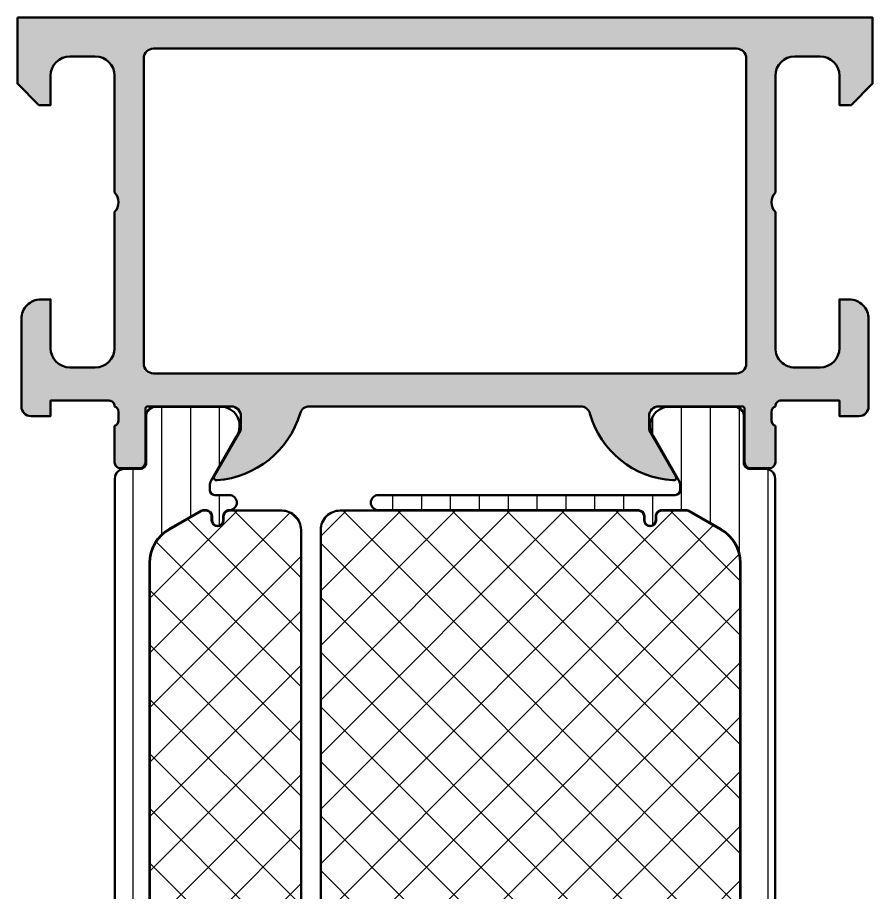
# Model space of a CAD drawing. Extents: x 0 to 44, y 0 to 90.
# Drawn here: x 0 to 44, y 45 to 90 of the extents above; entities that cross this region are included whole.
import ezdxf

# ---------------------------------------------------------------- set-up
doc = ezdxf.new("R2010")
doc.units = 0
for name, color, linetype, lineweight in [('0S-Alu contour', 7, 'Continuous', 50), ('0S-Alu hatch', 252, 'Continuous', 25), ('0S-Plastic contour', 254, 'Continuous', 50), ('0S-Plastic hatch', 253, 'Continuous', 25), ('0S-PT contour', 91, 'Continuous', 50), ('0S-PT hatch', 103, 'Continuous', 25)]:
    doc.layers.add(name, color=color, linetype=linetype, lineweight=lineweight)
pattern_1 = [(90, (0, 0), (-1.4859, 0), [])]
pattern_2 = [(135, (0, 0), (-1.403165018917055, -1.403165018917055), []), (225, (0, 0), (1.403165018917055, -1.403165018917055), [])]

# ---------------------------------------------------------------- blocks, each defined once
blk = doc.blocks.new('345120__8F3870B8_D5BA_4304_953E_2F8988D2F49B_')
at = {"layer": '0S-Alu hatch'}
h = blk.add_hatch(color=256, dxfattribs=at)
edge = h.paths.add_edge_path()
edge.add_line((0, 90), (0, 86.59996795654297))
edge.add_line((0, 86.59996795654297), (1.099975585937499, 85.49999237060545))
edge.add_line((1.099975585937499, 85.49999237060545), (1.699951171875, 85.49999237060545))
edge.add_line((1.699951171875, 85.49999237060545), (1.699951167454621, 87.00035610491898))
edge.add_ellipse((2.700037571150549, 87.000356104919), major_axis=(-1.000086403695927, 0), ratio=1, start_angle=270.0000000000001, end_angle=360, ccw=False)
edge.add_line((2.700037571150548, 88.00044250861492), (3.999945194182837, 88.00044250638473))
edge.add_ellipse((3.999945191311735, 87.00038769658362), major_axis=(-1.000054809801113, 0), ratio=1, start_angle=180, end_angle=269.99999983550697, ccw=False)
edge.add_line((5.000000001112852, 87.00038769658362), (5, 81))
edge.add_ellipse((4.475160659681638, 80.5), major_axis=(-0.724883668698511, 0), ratio=1, start_angle=136.3884232636868, end_angle=223.6115767363133, ccw=False)
edge.add_line((5, 80), (5.000000001728484, 73.00005879772895))
edge.add_ellipse((3.999941202271026, 73.00005879772898), major_axis=(-1.000058799457458, 0), ratio=1, start_angle=90.00000000000051, end_angle=180, ccw=False)
edge.add_line((3.999941202271034, 71.99999999827152), (2.700038641114208, 71.99999999617478))
edge.add_ellipse((2.700038642443939, 73.00008747056891), major_axis=(-1.000087474394149, 0), ratio=1, start_angle=0, end_angle=89.99999992381868, ccw=False)
edge.add_line((1.699951168049786, 73.00008747056894), (1.699951171875, 75.5))
edge.add_line((1.699951171875, 75.5), (1.200038642443943, 75.50000000382522))
edge.add_arc((1.200038642443942, 74.49991252943106), 1.000087474394163, 89.99999999999999, 180.0007771235139)
edge.add_line((0.1999511681417694, 74.49989896487655), (0.2000122065430656, 69.99997010652886))
edge.add_arc((0.6999814664105886, 69.99997688836301), 0.4999692599135191, 180.0007771887011, 269.9995628678931)
edge.add_line((0.6999776519478511, 69.50000762846403), (1.70001220703125, 69.5))
edge.add_line((1.70001220703125, 69.5), (1.70001220703125, 70.29999542236328))
edge.add_line((1.70001220703125, 70.29999542236328), (4.699920654296797, 70.29999542236328))
edge.add_ellipse((4.700537733616001, 70.00062467693965), major_axis=(-0.29937138140174, 0), ratio=1, start_angle=179.8789847212615, end_angle=270.118101020499, ccw=False)
edge.add_ellipse((4.921072000722631, 69.7324717786137), major_axis=(-0.2788950563274067, 0), ratio=1, start_angle=178.8354106256287, end_angle=253.58012358051678, ccw=False)
edge.add_line((5.19990944726563, 69.726803370614), (5.199909447265627, 69.27320937061397))
edge.add_ellipse((4.921041351622438, 69.26754871113693), major_axis=(-0.2789255417371704, 0), ratio=1, start_angle=106.42459455535709, end_angle=181.1628700728806, ccw=False)
edge.add_line((4.999908447265626, 69.00000537061398), (4.999908447265625, 67.11999437060547))
edge.add_arc((5.299908447265624, 67.11999437060547), 0.2999999999999989, 180, 270.0000000000002)
edge.add_line((5.299908447265625, 66.81999437060547), (6.279882766308412, 66.81999437060547))
edge.add_arc((6.279882766308412, 67.11999437060547), 0.2999999999999971, 270, 360)
edge.add_line((6.57988276630841, 67.11999437060547), (6.579882766308411, 69.87999237060548))
edge.add_ellipse((6.699882766308407, 69.87999237060548), major_axis=(-0.1199999999999957, 0), ratio=1, start_angle=270.0017281987051, end_angle=360, ccw=False)
edge.add_line((6.699879146777504, 69.99999237055088), (10.99987573095151, 70.000122070251))
edge.add_ellipse((10.99989081194118, 69.50013495270454), major_axis=(-0.4999871177739097, 0), ratio=1, start_angle=180, end_angle=270.0017281986446, ccw=False)
edge.add_line((11.49987792971509, 69.50013495270454), (11.4998779296875, 68.80012512207031))
edge.add_line((11.4998779296875, 68.80012512207031), (10.11163330078123, 66.39560699462886))
edge.add_arc((10.23547601666193, 66.33769717461006), 0.1367134431258305, 154.9388426472552, 284.9266257996126)
edge.add_arc((9.920909795920153, 71.01638100774355), 4.823483216037494, 274.1585276596575, 343.4516360774273)
edge.add_ellipse((15.02389249098136, 69.5001220703124), major_axis=(-0.5000000000000996, 0), ratio=1, start_angle=269.999999999999, end_angle=343.4516360774293, ccw=False)
edge.add_line((15.02389249098137, 70.0001220703125), (28.97897234221998, 70.0001220703125))
edge.add_ellipse((28.97897234222002, 69.5001220703124), major_axis=(-0.5000000000000995, 0), ratio=1, start_angle=195.5022685849548, end_angle=270.00000000000324, ccw=False)
edge.add_arc((33.97791587154021, 70.88666495980162), 4.687671692939361, 195.5022685849576, 266.9583986954617)
edge.add_arc((33.76730593307565, 66.33526302328411), 0.1351541355356536, 253.6162966760294, 386.5182348815064)
edge.add_line((33.88824081420898, 66.3956069946289), (32.49999618530273, 68.8001251220703))
edge.add_line((32.49999618530273, 68.8001251220703), (32.49999618527514, 69.50013495270453))
edge.add_ellipse((32.99998330304908, 69.50013495270451), major_axis=(-0.4999871177739337, 0), ratio=1, start_angle=270.00009934834884, end_angle=360, ccw=False)
edge.add_line((32.99998243609352, 70.0001220704777), (37.30002183152571, 70.00012952636668))
edge.add_ellipse((37.3000220396001, 69.88012969970701), major_axis=(-0.1199998266598455, 0), ratio=1, start_angle=180, end_angle=270.00009934834304, ccw=False)
edge.add_line((37.42002186625994, 69.88012969970703), (37.42002186625994, 67.12013169970702))
edge.add_arc((37.72002186625994, 67.12013169970703), 0.2999999999999971, 180, 270)
edge.add_line((37.72002186625994, 66.82013169970703), (38.69999618530271, 66.820131699707))
edge.add_arc((38.69999618530271, 67.12013169970703), 0.3000000000000114, 270, 360)
edge.add_line((38.99999618530272, 67.12013169970703), (38.99999618530272, 69.00014269971554))
edge.add_ellipse((39.07886328094589, 69.26768604023847), major_axis=(-0.2789255417371443, 0), ratio=1, start_angle=-1.1628700727576984, end_angle=73.57540544464467, ccw=False)
edge.add_line((38.79999518530272, 69.2733466997149), (38.79999518530274, 69.7269406997155))
edge.add_ellipse((39.07883263184571, 69.73260910771404), major_axis=(-0.2788950563273631, 0), ratio=1, start_angle=-73.58012358050661, end_angle=1.1645893741326176, ccw=False)
edge.add_ellipse((39.29930476826627, 70.0006870152495), major_axis=(-0.2993091018266671, 0), ratio=1, start_angle=-90.12344696700228, end_angle=0.106685184959872, ccw=False)
edge.add_line((39.29994964599625, 70.2999954223633), (42.29985809326172, 70.29999542236328))
edge.add_line((42.29985809326172, 70.29999542236328), (42.29985809326172, 69.5))
edge.add_line((42.29985809326172, 69.5), (43.29989264834511, 69.50000762846403))
edge.add_arc((43.29988883388239, 69.99997688836301), 0.4999692599135264, 270.000437132106, 359.9992228112989)
edge.add_line((43.79985809374992, 69.99997010652886), (43.79991913215119, 74.49989896487655))
edge.add_arc((42.79983165784903, 74.49991252943106), 1.000087474394153, 359.9992228764861, 450.0000000000004)
edge.add_line((42.79983165784902, 75.50000000382522), (42.29991912841796, 75.5))
edge.add_line((42.29991912841796, 75.5), (42.29991913224317, 73.00008747056894))
edge.add_ellipse((41.299831657849, 73.00008747056896), major_axis=(-1.00008747439417, 0), ratio=1, start_angle=90.00000006091722, end_angle=180, ccw=False)
edge.add_line((41.2998316589123, 71.99999999617478), (39.99992287798283, 71.99999999861787))
edge.add_ellipse((39.9999228779828, 73.0000487627993), major_axis=(-1.000048764181428, 0), ratio=1, start_angle=0, end_angle=90.00000000000159, ccw=False)
edge.add_line((38.99987411380138, 73.00004876279931), (38.99987411499024, 80))
edge.add_ellipse((39.52471345530859, 80.5), major_axis=(-0.7248836686985038, 0), ratio=1, start_angle=-43.61157673631379, end_angle=43.61157673631379, ccw=False)
edge.add_line((38.99987411499024, 81), (38.99987411430043, 87.00039773154603))
edge.add_ellipse((39.99991888881759, 87.00039773154603), major_axis=(-1.000044774517157, 0), ratio=1, start_angle=270.00000016449314, end_angle=360, ccw=False)
edge.add_line((39.99991888594652, 88.00044250606317), (41.29983272914242, 88.00044250861491))
edge.add_ellipse((41.2998327291424, 87.00035610491898), major_axis=(-1.000086403695931, 0), ratio=1, start_angle=180, end_angle=269.9999999999992, ccw=False)
edge.add_line((42.29991913283834, 87.00035610491898), (42.29991912841796, 85.49999237060545))
edge.add_line((42.29991912841796, 85.49999237060545), (42.89989471435546, 85.49999237060545))
edge.add_line((42.89989471435546, 85.49999237060545), (43.99987030029296, 86.59996795654297))
edge.add_line((43.99987030029296, 86.59996795654297), (43.99987030029298, 90))
edge.add_line((43.99987030029298, 90), (0, 90))
edge = h.paths.add_edge_path()
edge.add_ellipse((7.000017999656677, 87.89999115561675), major_axis=(-0.5000027408751322, 0), ratio=1, start_angle=270, end_angle=360, ccw=False)
edge.add_line((7.000017999656677, 88.39999389649189), (36.99985611533369, 88.39999389649188))
edge.add_ellipse((36.99985611533357, 87.89999115561675), major_axis=(-0.500002740875118, 0), ratio=1, start_angle=180, end_angle=269.99999999998613, ccw=False)
edge.add_line((37.49985885620868, 87.89999115561675), (37.49985885620118, 72.19999694824219))
edge.add_ellipse((36.99985611533357, 72.19999968910979), major_axis=(-0.500002740875118, 0), ratio=1, start_angle=90, end_angle=179.9996859215194, ccw=False)
edge.add_line((36.99985611533357, 71.69999694823466), (7.000017999656556, 71.69999694823466))
edge.add_ellipse((7.000017999656679, 72.1999996891098), major_axis=(-0.5000027408751296, 0), ratio=1, start_angle=0, end_angle=89.99999999998568, ccw=False)
edge.add_line((6.50001525878155, 72.1999996891098), (6.500015258781544, 87.899991155617))
at = {"layer": '0S-Alu contour', "color": 7}
for points in [[(0, 90), (0, 86.59996795654297), (1.099975585937499, 85.49999237060545), (1.699951171875, 85.49999237060545), (1.699951167454621, 87.00035610491898)], [(42.29991913283834, 87.00035610491898), (42.29991912841796, 85.49999237060545), (42.89989471435546, 85.49999237060545), (43.99987030029296, 86.59996795654297), (43.99987030029298, 90), (0, 90)], [(7.000017999656677, 88.39999389649189), (36.99985611533369, 88.39999389649188)], [(2.700037571150548, 88.00044250861492), (3.999945194182837, 88.00044250638473)], [(6.50001525878155, 72.1999996891098), (6.500015258781544, 87.899991155617)], [(37.49985885620868, 87.89999115561675), (37.49985885620118, 72.19999694824219)], [(39.99991888594652, 88.00044250606317), (41.29983272914242, 88.00044250861491)], [(5.000000001112852, 87.00038769658362), (5, 81)], [(38.99987411499024, 81), (38.99987411430043, 87.00039773154603)], [(5, 80), (5.000000001728484, 73.00005879772895)], [(38.99987411380138, 73.00004876279931), (38.99987411499024, 80)], [(1.699951168049786, 73.00008747056894), (1.699951171875, 75.5), (1.200038642443943, 75.50000000382522)], [(42.79983165784902, 75.50000000382522), (42.29991912841796, 75.5), (42.29991913224317, 73.00008747056894)], [(0.1999511681417694, 74.49989896487655), (0.2000122065430656, 69.99997010652886)], [(43.79985809374992, 69.99997010652886), (43.79991913215119, 74.49989896487655)], [(3.999941202271034, 71.99999999827152), (2.700038641114208, 71.99999999617478)], [(36.99985611533357, 71.69999694823466), (7.000017999656555, 71.69999694823466)], [(41.2998316589123, 71.99999999617478), (39.99992287798283, 71.99999999861787)], [(0.6999776519478511, 69.50000762846403), (1.70001220703125, 69.5), (1.70001220703125, 70.29999542236328), (4.699920654296797, 70.29999542236328)], [(39.29994964599625, 70.2999954223633), (42.29985809326172, 70.29999542236328), (42.29985809326172, 69.5), (43.29989264834511, 69.50000762846403)], [(6.57988276630841, 67.11999437060547), (6.579882766308411, 69.87999237060548)], [(6.699879146777504, 69.99999237055088), (10.99987573095151, 70.000122070251)], [(15.02389249098137, 70.0001220703125), (28.97897234221998, 70.0001220703125)], [(32.99998243609352, 70.0001220704777), (37.30002183152571, 70.00012952636668)], [(37.42002186625994, 69.88012969970703), (37.42002186625994, 67.12013169970702)], [(5.19990944726563, 69.726803370614), (5.199909447265627, 69.27320937061397)], [(11.49987792971509, 69.50013495270454), (11.4998779296875, 68.80012512207031), (10.11163330078123, 66.39560699462886)], [(33.88824081420898, 66.3956069946289), (32.49999618530273, 68.8001251220703), (32.49999618527514, 69.50013495270453)], [(38.79999518530272, 69.2733466997149), (38.79999518530274, 69.7269406997155)], [(4.999908447265626, 69.00000537061398), (4.999908447265625, 67.11999437060547)], [(38.99999618530272, 67.12013169970703), (38.99999618530272, 69.00014269971554)], [(5.299908447265625, 66.81999437060547), (6.279882766308412, 66.81999437060547)], [(37.72002186625994, 66.82013169970703), (38.69999618530271, 66.820131699707)]]:
    blk.add_lwpolyline(points, dxfattribs=at)
at = {"layer": '0S-Alu contour', "color": 7, "extrusion": (0, 0, -1)}
for centre, radius, start, end in [((-7.000017999656677, 87.89999115561675), 0.5000027408751322, 0, 90), ((-36.99985611533357, 87.89999115561675), 0.500002740875118, 90.00000000001386, 180), ((-2.700037571150549, 87.000356104919), 1.000086403695927, 0, 89.99999999999991), ((-3.999945191311735, 87.00038769658362), 1.000054809801113, 90.00000016449302, 180), ((-39.99991888881759, 87.00039773154603), 1.000044774517157, 0, 89.99999983550686), ((-41.2998327291424, 87.00035610491898), 1.000086403695931, 90.00000000000081, 180), ((-4.475160659681638, 80.5), 0.724883668698511, 136.3884232636867, 223.6115767363132), ((-39.52471345530859, 80.5), 0.7248836686985038, 316.3884232636862, 43.61157673631377), ((-2.700038642443939, 73.00008747056891), 1.000087474394149, 270.0000000761813, 0), ((-3.999941202271026, 73.00005879772898), 1.000058799457458, 180, 269.9999999999995), ((-39.9999228779828, 73.0000487627993), 1.000048764181428, 269.9999999999984, 0), ((-41.299831657849, 73.00008747056896), 1.00008747439417, 180, 269.9999999390828), ((-7.000017999656679, 72.1999996891098), 0.5000027408751296, 270.0000000000143, 0), ((-36.99985611533357, 72.19999968910979), 0.500002740875118, 180.0003140784807, 270), ((-4.700537733616001, 70.00062467693965), 0.29937138140174, 89.88189897950102, 180.1210152787385), ((-39.29930476826627, 70.0006870152495), 0.2993091018266671, 359.8933148150401, 90.12344696700235), ((-4.921072000722631, 69.7324717786137), 0.2788950563274067, 106.4198764194832, 181.1645893743713), ((-6.699882766308407, 69.87999237060548), 0.1199999999999957, 0, 89.99827180129488), ((-10.99989081194118, 69.50013495270454), 0.4999871177739098, 89.99827180135536, 180), ((-15.02389249098136, 69.5001220703124), 0.5000000000000996, 16.54836392257069, 90.00000000000102), ((-28.97897234222002, 69.5001220703124), 0.5000000000000995, 89.99999999999675, 164.4977314150452), ((-32.99998330304908, 69.50013495270451), 0.4999871177739337, 0, 89.99990065165115), ((-37.3000220396001, 69.88012969970701), 0.1199998266598455, 89.99990065165693, 180), ((-39.07883263184571, 69.73260910771404), 0.2788950563273631, 358.8354106258674, 73.58012358050654), ((-4.921041351622438, 69.26754871113693), 0.2789255417371704, 178.8371299271194, 253.5754054446429), ((-39.07886328094589, 69.26768604023847), 0.2789255417371443, 286.4245945553553, 1.162870072757714)]:
    blk.add_arc(centre, radius, start, end, dxfattribs=at)
at = {"layer": '0S-Alu contour', "color": 7}
for centre, radius, start, end in [((1.200038642443942, 74.49991252943106), 1.000087474394163, 89.99999999999999, 180.0007771235139), ((42.79983165784903, 74.49991252943106), 1.000087474394153, 359.9992228764861, 90.0000000000004), ((0.6999814664105886, 69.99997688836301), 0.4999692599135191, 180.0007771887011, 269.9995628678931), ((43.29988883388239, 69.99997688836301), 0.4999692599135264, 270.000437132106, 359.9992228112989), ((9.920909795920153, 71.01638100774355), 4.823483216037494, 274.1585276596575, 343.4516360774273), ((33.97791587154021, 70.88666495980162), 4.687671692939361, 195.5022685849576, 266.9583986954617), ((5.299908447265624, 67.11999437060547), 0.2999999999999989, 180, 270.0000000000002), ((6.279882766308412, 67.11999437060547), 0.2999999999999971, 270, 0), ((37.72002186625994, 67.12013169970703), 0.2999999999999971, 180, 270), ((38.69999618530271, 67.12013169970703), 0.3000000000000114, 270, 0), ((10.23547601666193, 66.33769717461006), 0.1367134431258305, 154.9388426472552, 284.9266257996126), ((33.76730593307565, 66.33526302328411), 0.1351541355356536, 253.6162966760294, 26.51823488150635)]:
    blk.add_arc(centre, radius, start, end, dxfattribs=at)
blk = doc.blocks.new('245313__CA7A5658_09D4_4499_BA2B_7D277BC1DAD6___AE4B3972_594A_4117_98CE_5B62D03CB630_')
at = {"layer": '0S-Plastic hatch'}
h = blk.add_hatch(dxfattribs=at)
h.set_pattern_fill('ANSI31', color=256, scale=0.4680000000000001, angle=45, style=0)
h.set_pattern_definition(pattern_1)
edge = h.paths.add_edge_path()
edge.add_line((5.010000000000021, 66.29000567891639), (5.009999999999986, 16.20999432108364))
edge.add_arc((5.499997321090762, 16.2099943210836), 0.4899973210907778, 180, 269.9999999999946)
edge.add_line((5.499997321090716, 15.71999699999282), (6.310331333333335, 15.71999699999999))
edge.add_ellipse((6.310330641721714, 15.40999630848402), major_axis=(-0.3100006915167436, 0), ratio=1, start_angle=179.9998721732333, end_angle=269.9998721731014, ccw=False)
edge.add_line((6.620331333237686, 15.40999561687299), (6.619999382936178, 13.00999856428452))
edge.add_arc((7.109995360374921, 13.00999597743859), 0.4899959774455703, 179.9996975182267, 269.9999999999989)
edge.add_line((7.109995360374911, 12.51999999999303), (10.58582249618419, 12.51999999999999))
edge.add_arc((10.44422884910813, 13.49981807472285), 0.989996070924476, 278.2228963588972, 392.7407569883854)
edge.add_line((11.27694055408898, 14.03524634894244), (9.958304394460608, 16.31919148717442))
edge.add_ellipse((10.39997736542179, 16.57419146093217), major_axis=(-0.5099999998962051, 0), ratio=1, start_angle=-0.0057438201249055965, end_angle=29.99999660247039, ccw=False)
edge.add_line((9.889977368088282, 16.57424258770441), (9.89000000131587, 16.80002606462569))
edge.add_ellipse((10.15000000002687, 16.79999999998251), major_axis=(-0.2600000000174765, 0), ratio=1, start_angle=270.0000000000016, end_angle=359.9942561768293, ccw=False)
edge.add_line((10.15000000002687, 17.05999999999999), (10.90040663939099, 17.06000000000002))
edge.add_arc((10.90040663939097, 17.44925907311677), 0.3892590731167509, 270.0000000000031, 450.0000000000031)
edge.add_ellipse((10.90040663939093, 18.15000000000005), major_axis=(-0.31148185376653, 0), ratio=1, start_angle=0, end_angle=90.00000000000392, ccw=False)
edge.add_line((10.5889247856244, 18.15000000000005), (10.5889247856244, 18.35057079528622))
edge.add_arc((10.29949558091064, 18.35057079528622), 0.2894292047137625, 0, 180)
edge.add_line((10.01006637619687, 18.35057079528622), (10.01006637619687, 18.14999999999996))
edge.add_ellipse((9.70006637619693, 18.14999999999996), major_axis=(-0.3099999999999436, 0), ratio=1, start_angle=93.33843872004269, end_angle=180, ccw=False)
edge.add_line((9.71811884915455, 17.84052607828752), (9.534987190539766, 17.84052607828747))
edge.add_ellipse((9.534987190539688, 18.05052607828745), major_axis=(-0.2099999999999866, 0), ratio=1, start_angle=60.00000000000108, end_angle=90.00000000002132, ccw=False)
edge.add_line((9.429987190539698, 17.86866074349273), (7.795000000000014, 18.81262103807235))
edge.add_ellipse((8.79999999999997, 20.55333209967908), major_axis=(-2.009999999999977, 0), ratio=1, start_angle=0, end_angle=60.00000000000108, ccw=False)
edge.add_line((6.78999999999999, 20.55333209967908), (6.789999999999995, 61.94666790036813))
edge.add_ellipse((8.799999999999887, 61.94666790036813), major_axis=(-2.009999999999891, 0), ratio=1, start_angle=300.0000000000035, end_angle=360, ccw=False)
edge.add_line((7.794999999999834, 63.68737896197469), (9.429987190539387, 64.63133925655443))
edge.add_ellipse((9.534987190539445, 64.44947392175972), major_axis=(-0.2100000000000075, 0), ratio=1, start_angle=269.99999999997533, end_angle=300.0000000000169, ccw=False)
edge.add_line((9.534987190539535, 64.65947392175973), (9.718118849154253, 64.65947392175968))
edge.add_ellipse((9.700066376196903, 64.35000000004719), major_axis=(-0.3099999999999799, 0), ratio=1, start_angle=180, end_angle=266.6615612800076, ccw=False)
edge.add_line((10.01006637619688, 64.3500000000472), (10.01006637619688, 64.14942920476099))
edge.add_arc((10.29949558091064, 64.14942920476096), 0.2894292047137608, 180, 360)
edge.add_line((10.5889247856244, 64.14942920476096), (10.58892478562441, 64.35000000004709))
edge.add_ellipse((10.90040663939096, 64.3500000000471), major_axis=(-0.3114818537665549, 0), ratio=1, start_angle=269.99999999999574, end_angle=360, ccw=False)
edge.add_arc((10.900406639391, 65.05074092693042), 0.3892590731167473, 269.9999999999979, 449.9999999999978)
edge.add_line((10.90040663939101, 65.44000000004716), (10.15000000002686, 65.44000000004722))
edge.add_ellipse((10.15000000005469, 65.70000000009252), major_axis=(-0.2600000000452951, 0), ratio=1, start_angle=0.005743817205996038, end_angle=89.9999999938675, ccw=False)
edge.add_line((9.890000001315869, 65.69997393547717), (9.889977368088301, 65.92575741223997))
edge.add_ellipse((10.39997736552552, 65.92580853904005), major_axis=(-0.5099999999999154, 0), ratio=1, start_angle=-29.999996599344684, end_angle=0.005743823234126921, ccw=False)
edge.add_line((9.958304394460614, 66.18080851282556), (11.27694055408895, 68.46475365105749))
edge.add_arc((10.44422884910812, 69.00018192527716), 0.989996070924468, 327.2592430116099, 441.7771036411002)
edge.add_line((10.58582249618423, 69.98), (7.109995360374942, 69.98000000000697))
edge.add_arc((7.109995360365727, 69.49000402257059), 0.4899959774363794, 89.9999999989224, 180.0079248046689)
edge.add_line((6.619999387616342, 69.48993624929923), (6.620331330368123, 67.09004587695476))
edge.add_ellipse((6.310331333333343, 67.090003), major_axis=(-0.3099999999999945, 0), ratio=1, start_angle=89.99999999949318, end_angle=180.0079247372928, ccw=False)
edge.add_line((6.310331333330601, 66.780003), (5.499997321090798, 66.78000300000717))
edge.add_arc((5.499997321090807, 66.29000567891639), 0.4899973210907831, 90.00000000000104, 180)
at = {"layer": '0S-Plastic contour', "color": 7}
for points in [[(10.58582249618423, 69.98), (7.109995360374942, 69.98000000000697)], [(6.619999387616342, 69.48993624929923), (6.620331330368123, 67.09004587695476)], [(9.958304394460614, 66.18080851282556), (11.27694055408895, 68.46475365105749)], [(6.310331333330601, 66.780003), (5.499997321090798, 66.78000300000717)], [(5.010000000000021, 66.29000567891639), (5.009999999999986, 16.20999432108364)], [(9.890000001315869, 65.69997393547717), (9.889977368088301, 65.92575741223997)], [(10.90040663939101, 65.44000000004716), (10.15000000002686, 65.44000000004722)], [(7.794999999999834, 63.68737896197469), (9.429987190539387, 64.63133925655443)], [(9.534987190539535, 64.65947392175973), (9.718118849154253, 64.65947392175968)], [(10.01006637619688, 64.3500000000472), (10.01006637619688, 64.14942920476099)], [(10.5889247856244, 64.14942920476096), (10.58892478562441, 64.35000000004709)], [(6.78999999999999, 20.55333209967908), (6.789999999999995, 61.94666790036813)], [(9.429987190539698, 17.86866074349273), (7.795000000000014, 18.81262103807235)], [(10.01006637619687, 18.35057079528622), (10.01006637619687, 18.14999999999996)], [(10.5889247856244, 18.15000000000005), (10.5889247856244, 18.35057079528622)], [(9.71811884915455, 17.84052607828752), (9.534987190539766, 17.84052607828747)], [(9.889977368088282, 16.57424258770441), (9.89000000131587, 16.80002606462569)], [(10.15000000002687, 17.05999999999999), (10.90040663939099, 17.06000000000002)], [(11.27694055408898, 14.03524634894244), (9.958304394460608, 16.31919148717442)], [(5.499997321090716, 15.71999699999282), (6.310331333333335, 15.71999699999999)], [(6.620331333237686, 15.40999561687299), (6.619999382936178, 13.00999856428452)], [(7.109995360374911, 12.51999999999303), (10.58582249618419, 12.51999999999999)]]:
    blk.add_lwpolyline(points, dxfattribs=at)
for centre, radius, start, end in [((7.109995360365727, 69.49000402257059), 0.4899959774363794, 89.9999999989224, 180.0079248046689), ((10.44422884910812, 69.00018192527716), 0.989996070924468, 327.2592430116099, 81.77710364110021), ((5.499997321090807, 66.29000567891639), 0.4899973210907831, 90.00000000000104, 180), ((10.900406639391, 65.05074092693042), 0.3892590731167473, 269.9999999999979, 89.99999999999793), ((10.29949558091064, 64.14942920476096), 0.2894292047137608, 180, 0), ((10.29949558091064, 18.35057079528622), 0.2894292047137625, 0, 180), ((10.90040663939097, 17.44925907311677), 0.3892590731167509, 270.0000000000031, 90.00000000000314), ((5.499997321090762, 16.2099943210836), 0.4899973210907778, 180, 269.9999999999946), ((10.44422884910813, 13.49981807472285), 0.989996070924476, 278.2228963588972, 32.74075698838543), ((7.109995360374921, 13.00999597743859), 0.4899959774455703, 179.9996975182267, 269.9999999999989)]:
    blk.add_arc(centre, radius, start, end, dxfattribs=at)
at = {"layer": '0S-Plastic contour', "color": 7, "extrusion": (0, 0, -1)}
for centre, radius, start, end in [((-6.310331333333343, 67.090003), 0.3099999999999945, 179.9920752627072, 270.0000000005068), ((-10.39997736552552, 65.92580853904005), 0.5099999999999154, 359.9942561767659, 29.99999659934469), ((-10.15000000005469, 65.70000000009252), 0.2600000000452951, 270.0000000061325, 359.994256182794), ((-9.534987190539445, 64.44947392175972), 0.2100000000000075, 59.99999999998314, 90.0000000000247), ((-9.700066376196903, 64.35000000004719), 0.3099999999999799, 93.33843871999235, 180), ((-10.90040663939096, 64.3500000000471), 0.3114818537665549, 0, 90.00000000000426), ((-8.799999999999887, 61.94666790036813), 2.009999999999891, 0, 59.99999999999647), ((-8.79999999999997, 20.55333209967908), 2.009999999999977, 299.9999999999989, 0), ((-9.70006637619693, 18.14999999999996), 0.3099999999999436, 180, 266.6615612799573), ((-10.90040663939093, 18.15000000000005), 0.31148185376653, 269.9999999999961, 0), ((-9.534987190539688, 18.05052607828745), 0.2099999999999866, 269.9999999999787, 299.9999999999989), ((-10.15000000002687, 16.79999999998251), 0.2600000000174765, 0.0057438231706752, 89.99999999999844), ((-10.39997736542179, 16.57419146093217), 0.5099999998962051, 330.0000033975297, 0.0057438201249144), ((-6.310330641721714, 15.40999630848402), 0.3100006915167436, 90.0001278268986, 180.0001278267668)]:
    blk.add_arc(centre, radius, start, end, dxfattribs=at)
blk = doc.blocks.new('465020__EF66C985_876E_4DCC_B5BC_C29251F36A92_')
at = {"layer": '0S-PT hatch'}
h = blk.add_hatch(dxfattribs=at)
h.set_pattern_fill('ANSI37', color=256, scale=0.625, angle=90, style=0)
h.set_pattern_definition(pattern_2)
edge = h.paths.add_edge_path()
edge.add_line((15.61000000000003, 63.65020331974264), (15.61000000000003, 18.84979668030451))
edge.add_arc((16.60000000000003, 18.84979668030451), 0.9900000000000002, 180, 270)
edge.add_line((16.60000000000003, 17.85979668030452), (31.95634587524415, 17.85979668030451))
edge.add_arc((31.95634587524415, 18.14979668030452), 0.2900000000000098, 270, 360)
edge.add_line((32.24634587524416, 18.14979668030452), (32.24634587524417, 18.35036747559077))
edge.add_ellipse((32.55577507995793, 18.35036747559077), major_axis=(-0.3094292047137586, 0), ratio=1, start_angle=180, end_angle=360, ccw=False)
edge.add_line((32.86520428467169, 18.35036747559077), (32.86520428467169, 18.14979668030453))
edge.add_arc((33.15520428467169, 18.14979668030453), 0.2899999999999991, 180, 266.548328193815)
edge.add_line((33.13774436919685, 17.86032275859203), (34.46501280946048, 17.86032275859203))
edge.add_arc((34.46501280946048, 18.05032275859202), 0.1899999999999906, 270.0000000000021, 300.0000000000011)
edge.add_line((34.56001280946047, 17.88577793187299), (36.19500000000002, 18.82973822645256))
edge.add_arc((35.20000000000005, 20.5531287799836), 1.989999999999984, 299.9999999999994, 360)
edge.add_line((37.19000000000003, 20.5531287799836), (37.19000000000002, 61.94646458067263))
edge.add_arc((35.20000000000003, 61.94646458067262), 1.989999999999994, 0, 60.00000000000115)
edge.add_line((36.19499999999999, 63.66985513420367), (34.56001280946046, 64.61381542878323))
edge.add_arc((34.46501280946052, 64.44927060206423), 0.1899999999999254, 60.00000000000968, 90.00000000000857)
edge.add_line((34.46501280946049, 64.63927060206414), (33.13828197638462, 64.63927060206417))
edge.add_arc((33.15574189185951, 64.34979668035167), 0.2899999999999934, 93.45167180619636, 180)
edge.add_line((32.86574189185952, 64.34979668035167), (32.86574189185949, 64.14922588506543))
edge.add_ellipse((32.55577507995793, 64.14922588506545), major_axis=(-0.3099668119015604, 0), ratio=1, start_angle=0, end_angle=180, ccw=False)
edge.add_line((32.24580826805637, 64.14922588506545), (32.24580826805636, 64.3497966803045))
edge.add_arc((31.95540162866539, 64.34979668030452), 0.290406639390973, 0, 89.99999999982406)
edge.add_line((31.95540162866628, 64.6402033196955), (16.60000000000304, 64.64020331974261))
edge.add_arc((16.6, 63.65020331974264), 0.9899999999999735, 89.99999999982418, 180)
at = {"layer": '0S-PT contour', "color": 7}
for points in [[(31.95540162866628, 64.6402033196955), (16.60000000000304, 64.64020331974261)], [(34.46501280946049, 64.63927060206414), (33.13828197638462, 64.63927060206417)], [(36.19499999999999, 63.66985513420367), (34.56001280946046, 64.61381542878323)], [(32.24580826805637, 64.14922588506545), (32.24580826805636, 64.3497966803045)], [(32.86574189185952, 64.34979668035167), (32.86574189185949, 64.14922588506543)], [(15.61000000000003, 63.65020331974264), (15.61000000000003, 18.84979668030451)], [(37.19000000000003, 20.5531287799836), (37.19000000000002, 61.94646458067263)], [(34.56001280946047, 17.88577793187299), (36.19500000000002, 18.82973822645256)], [(32.24634587524416, 18.14979668030452), (32.24634587524417, 18.35036747559077)], [(32.86520428467169, 18.35036747559077), (32.86520428467169, 18.14979668030453)], [(16.60000000000003, 17.85979668030452), (31.95634587524415, 17.85979668030451)], [(33.13774436919685, 17.86032275859203), (34.46501280946048, 17.86032275859203)]]:
    blk.add_lwpolyline(points, dxfattribs=at)
for centre, radius, start, end in [((16.6, 63.65020331974264), 0.9899999999999735, 89.99999999982418, 180), ((31.95540162866539, 64.34979668030452), 0.290406639390973, 0, 89.99999999982406), ((33.15574189185951, 64.34979668035167), 0.2899999999999934, 93.45167180619636, 180), ((34.46501280946052, 64.44927060206423), 0.1899999999999254, 60.00000000000968, 90.00000000000857), ((35.20000000000003, 61.94646458067262), 1.989999999999994, 0, 60.00000000000115), ((35.20000000000005, 20.5531287799836), 1.989999999999984, 299.9999999999994, 0), ((16.60000000000003, 18.84979668030451), 0.9900000000000002, 180, 270), ((31.95634587524415, 18.14979668030452), 0.2900000000000098, 270, 0), ((33.15520428467169, 18.14979668030453), 0.2899999999999991, 180, 266.548328193815), ((34.46501280946048, 18.05032275859202), 0.1899999999999906, 270.0000000000021, 300.0000000000011)]:
    blk.add_arc(centre, radius, start, end, dxfattribs=at)
at = {"layer": '0S-PT contour', "color": 7, "extrusion": (0, 0, -1)}
for centre, radius, start, end in [((-32.55577507995793, 64.14922588506545), 0.3099668119015604, 180, 0), ((-32.55577507995793, 18.35036747559077), 0.3094292047137586, 0, 180)]:
    blk.add_arc(centre, radius, start, end, dxfattribs=at)
blk = doc.blocks.new('465020__45C63530_98C7_48D0_8EB4_2E9C8F66A8D2_')
at = {"layer": '0S-PT hatch'}
h = blk.add_hatch(dxfattribs=at)
h.set_pattern_fill('ANSI37', color=256, scale=0.625, angle=90, style=0)
h.set_pattern_definition(pattern_2)
edge = h.paths.add_edge_path()
edge.add_line((14.58999999999998, 63.65020331974264), (14.58999999999998, 18.84979668030451))
edge.add_ellipse((13.59999999999998, 18.84979668030451), major_axis=(-0.9900000000000019, 0), ratio=1, start_angle=90, end_angle=180, ccw=False)
edge.add_line((13.59999999999998, 17.85979668030451), (10.8989247856244, 17.85979668030451))
edge.add_ellipse((10.8989247856244, 18.14979668030452), major_axis=(-0.2900000000000062, 0), ratio=1, start_angle=0, end_angle=89.99999999999932, ccw=False)
edge.add_line((10.6089247856244, 18.14979668030452), (10.6089247856244, 18.35036747559076))
edge.add_arc((10.29949558091063, 18.35036747559076), 0.3094292047137621, 0, 180)
edge.add_line((9.990066376196873, 18.35036747559076), (9.990066376196872, 18.14979668030452))
edge.add_ellipse((9.700066376196878, 18.14979668030452), major_axis=(-0.2899999999999938, 0), ratio=1, start_angle=93.4516718061858, end_angle=180, ccw=False)
edge.add_line((9.717526291671712, 17.86032275859203), (9.534987190539537, 17.86032275859203))
edge.add_ellipse((9.534987190539548, 18.05032275859205), major_axis=(-0.1900000000000154, 0), ratio=1, start_angle=60.00000000000131, end_angle=89.99999999999733, ccw=False)
edge.add_line((9.439987190539544, 17.88577793187299), (7.805000000000005, 18.82973822645256))
edge.add_ellipse((8.799999999999986, 20.5531287799836), major_axis=(-1.989999999999993, 0), ratio=1, start_angle=0, end_angle=60.000000000000625, ccw=False)
edge.add_line((6.809999999999989, 20.5531287799836), (6.809999999999997, 61.94646458067262))
edge.add_ellipse((8.799999999999986, 61.94646458067262), major_axis=(-1.989999999999988, 0), ratio=1, start_angle=299.9999999999993, end_angle=360, ccw=False)
edge.add_line((7.805000000000016, 63.66985513420366), (9.439987190539563, 64.61381542878323))
edge.add_ellipse((9.534987190539512, 64.4492706020642), major_axis=(-0.1899999999999563, 0), ratio=1, start_angle=269.9999999999936, end_angle=299.99999999998926, ccw=False)
edge.add_line((9.534987190539534, 64.63927060206414), (9.717526291671735, 64.63927060206417))
edge.add_ellipse((9.700066376196874, 64.34979668035167), major_axis=(-0.2900000000000059, 0), ratio=1, start_angle=180, end_angle=266.5483281938091, ccw=False)
edge.add_line((9.990066376196879, 64.34979668035167), (9.990066376196875, 64.14922588506545))
edge.add_arc((10.30003318809844, 64.14922588506545), 0.3099668119015639, 180, 360)
edge.add_line((10.61, 64.14922588506545), (10.61, 64.3497966803045))
edge.add_ellipse((10.90040663939096, 64.34979668030452), major_axis=(-0.2904066393909641, 0), ratio=1, start_angle=270.0000000009985, end_angle=360, ccw=False)
edge.add_line((10.9004066393859, 64.64020331969549), (13.59999999998273, 64.64020331974261))
edge.add_ellipse((13.59999999999999, 63.6502033197426), major_axis=(-0.9900000000000019, 0), ratio=1, start_angle=180, end_angle=270.00000000099874, ccw=False)
at = {"layer": '0S-PT contour', "color": 7}
for points in [[(7.805000000000016, 63.66985513420366), (9.439987190539563, 64.61381542878323)], [(9.534987190539534, 64.63927060206414), (9.717526291671735, 64.63927060206417)], [(10.9004066393859, 64.64020331969549), (13.59999999998273, 64.64020331974261)], [(9.990066376196879, 64.34979668035167), (9.990066376196875, 64.14922588506545)], [(10.61, 64.14922588506545), (10.61, 64.3497966803045)], [(14.58999999999998, 63.65020331974264), (14.58999999999998, 18.84979668030451)], [(6.809999999999989, 20.5531287799836), (6.809999999999997, 61.94646458067262)], [(9.439987190539544, 17.88577793187299), (7.805000000000005, 18.82973822645256)], [(9.990066376196873, 18.35036747559076), (9.990066376196872, 18.14979668030452)], [(10.6089247856244, 18.14979668030452), (10.6089247856244, 18.35036747559076)], [(9.717526291671712, 17.86032275859203), (9.534987190539537, 17.86032275859203)], [(13.59999999999998, 17.85979668030451), (10.8989247856244, 17.85979668030451)]]:
    blk.add_lwpolyline(points, dxfattribs=at)
at = {"layer": '0S-PT contour', "color": 7, "extrusion": (0, 0, -1)}
for centre, radius, start, end in [((-9.534987190539512, 64.4492706020642), 0.1899999999999563, 60.00000000001072, 90.00000000000644), ((-9.700066376196874, 64.34979668035167), 0.290000000000006, 93.45167180619094, 180), ((-10.90040663939096, 64.34979668030452), 0.2904066393909641, 0, 89.99999999900152), ((-13.59999999999999, 63.6502033197426), 0.9900000000000019, 89.99999999900125, 180), ((-8.799999999999986, 61.94646458067262), 1.989999999999988, 0, 60.00000000000071), ((-8.799999999999986, 20.5531287799836), 1.989999999999993, 299.9999999999994, 0), ((-13.59999999999998, 18.84979668030451), 0.9900000000000019, 180, 270), ((-9.700066376196878, 18.14979668030452), 0.2899999999999938, 180, 266.5483281938142), ((-10.8989247856244, 18.14979668030452), 0.2900000000000062, 270.0000000000007, 0), ((-9.534987190539548, 18.05032275859205), 0.1900000000000155, 270.0000000000027, 299.9999999999987)]:
    blk.add_arc(centre, radius, start, end, dxfattribs=at)
at = {"layer": '0S-PT contour', "color": 7}
for centre, radius, start, end in [((10.30003318809844, 64.14922588506545), 0.3099668119015639, 180, 0), ((10.29949558091063, 18.35036747559076), 0.3094292047137621, 0, 180)]:
    blk.add_arc(centre, radius, start, end, dxfattribs=at)
blk = doc.blocks.new('245313__D07B541E_C640_4B53_95F5_F7E766029191___5328560B_F78B_4C31_AA9D_354C52D901D3_')
at = {"layer": '0S-Plastic hatch'}
h = blk.add_hatch(dxfattribs=at)
h.set_pattern_fill('ANSI31', color=256, scale=0.4680000000000001, angle=45, style=0)
h.set_pattern_definition(pattern_1)
edge = h.paths.add_edge_path()
edge.add_line((38.99, 66.29000567890921), (38.99000000000003, 16.20999432109082))
edge.add_ellipse((38.50000267890204, 16.20999432109082), major_axis=(-0.489997321097988, 0), ratio=1, start_angle=89.9999999999992, end_angle=180, ccw=False)
edge.add_line((38.50000267890204, 15.71999699999283), (37.68966866666227, 15.719997))
edge.add_arc((37.68966866665953, 15.40999699999997), 0.3100000000000254, 89.99999999949308, 180.0079247372927)
edge.add_line((37.37966866962472, 15.40995412304521), (37.38000061715219, 13.00999723387175))
edge.add_ellipse((36.89000530483599, 13.00999531231254), major_axis=(-0.4899953123199713, 0), ratio=1, start_angle=89.99992221519932, end_angle=180.0002246901265, ccw=False)
edge.add_line((36.89000463961792, 12.51999999999303), (33.41417750380863, 12.52))
edge.add_ellipse((33.55577115088471, 13.49981807472284), major_axis=(-0.989996070924474, 0), ratio=1, start_angle=-32.74075698838578, end_angle=81.77710364110152, ccw=False)
edge.add_line((32.72305944590386, 14.03524634894244), (34.04169574211239, 16.31919172373808))
edge.add_arc((33.60002365369184, 16.57419118792871), 0.5099989808100367, 330.0000034006535, 360.0057438232341)
edge.add_line((34.11002263193919, 16.57424231462661), (34.10999999868415, 16.80002606457013))
edge.add_arc((33.84999999994531, 16.79999999995468), 0.260000000045304, 0.0057438172060589, 89.99999999386671)
edge.add_line((33.84999999997314, 17.05999999999999), (18.57101353298103, 17.06000000000057))
edge.add_ellipse((18.57101353298103, 17.44925907311705), major_axis=(-0.3892590731164738, 0), ratio=1, start_angle=-89.99999999999937, end_angle=90.00000000000051, ccw=False)
edge.add_line((18.57101353298103, 17.83851814623352), (31.95486402147763, 17.83851814623352))
edge.add_arc((31.95486402147763, 18.15000000000005), 0.31148185376653, 270, 360)
edge.add_line((32.26634587524416, 18.15000000000005), (32.26634587524416, 18.35057079528622))
edge.add_ellipse((32.55577507995793, 18.35057079528623), major_axis=(-0.2894292047137625, 0), ratio=1, start_angle=180, end_angle=360, ccw=False)
edge.add_line((32.84520428467169, 18.35057079528624), (32.8452042846717, 18.14999999999995))
edge.add_arc((33.15520428467163, 18.14999999999997), 0.3099999999999312, 180, 273.3384387211084)
edge.add_line((33.17325675763501, 17.84052607828787), (34.46501280946026, 17.84052607828747))
edge.add_arc((34.46501280946032, 18.05052607828747), 0.2100000000000008, 269.9999999999845, 299.9999999999987)
edge.add_line((34.57001280946032, 17.86866074349273), (36.20500000000002, 18.81262103807236))
edge.add_arc((35.20000000000008, 20.55333209967908), 2.009999999999962, 299.9999999999986, 360)
edge.add_line((37.21000000000004, 20.55333209967908), (37.21000000000002, 61.94666790036813))
edge.add_arc((35.20000000000011, 61.94666790036814), 2.009999999999905, 0, 59.99999999999572)
edge.add_line((36.20500000000019, 63.6873789619747), (34.57001280946063, 64.63133925655447))
edge.add_arc((34.46501280946075, 64.44947392175989), 0.2099999999998097, 60.00000000000683, 90.00000000001744)
edge.add_line((34.46501280946068, 64.65947392175968), (33.17325675763702, 64.65947392175948))
edge.add_arc((33.15520428467188, 64.35000000004725), 0.3100000000001785, 86.6615612785667, 180)
edge.add_line((32.8452042846717, 64.35000000004722), (32.8452042846717, 64.14942920476096))
edge.add_ellipse((32.55577507995793, 64.14942920476096), major_axis=(-0.2894292047137696, 0), ratio=1, start_angle=0, end_angle=180, ccw=False)
edge.add_line((32.26634587524416, 64.14942920476096), (32.26634587524416, 64.35000000004709))
edge.add_arc((31.95486402147759, 64.3500000000471), 0.3114818537665656, 0, 89.9999999999987)
edge.add_line((31.9548640214776, 64.66148185381367), (18.57101353298102, 64.66148185381367))
edge.add_ellipse((18.57101353298102, 65.0507409269301), major_axis=(-0.3892590731164347, 0), ratio=1, start_angle=-90, end_angle=90, ccw=False)
edge.add_line((18.57101353298101, 65.44000000004654), (33.84999999997314, 65.44000000004723))
edge.add_arc((33.84999999997312, 65.70000000006473), 0.2600000000174987, 270.0000000000047, 359.9942561768293)
edge.add_line((34.10999999868415, 65.69997393542154), (34.11002263191174, 65.92575741228318))
edge.add_arc((33.60002263457815, 65.92580853905542), 0.5099999998962799, 359.9942561798751, 389.9999966024698)
edge.add_line((34.0416956055394, 66.1808085128132), (32.72305944590387, 68.46475365105752))
edge.add_ellipse((33.55577115088468, 69.00018192527716), major_axis=(-0.9899960709244663, 0), ratio=1, start_angle=-81.77710364109379, end_angle=32.74075698838902, ccw=False)
edge.add_line((33.41417750380847, 69.97999999999999), (36.89000463961793, 69.98000000000697))
edge.add_ellipse((36.89000463961792, 69.49000402256138), major_axis=(-0.489995977445588, 0), ratio=1, start_angle=179.9920752627074, end_angle=269.9999999999992, ccw=False)
edge.add_line((37.38000061237659, 69.48993624986669), (37.37966866962481, 67.09004587753822))
edge.add_arc((37.6896686666655, 67.09000300000596), 0.310000000005986, 179.9920751560094, 269.9999999988969)
edge.add_line((37.68966866665953, 66.78000299999998), (38.50000267890213, 66.78000300000716))
edge.add_ellipse((38.50000267890209, 66.29000567890925), major_axis=(-0.4899973210979028, 0), ratio=1, start_angle=180, end_angle=269.99999999999585, ccw=False)
at = {"layer": '0S-Plastic contour', "color": 7}
for points in [[(33.41417750380847, 69.97999999999999), (36.89000463961793, 69.98000000000697)], [(37.38000061237659, 69.48993624986669), (37.37966866962481, 67.09004587753822)], [(34.0416956055394, 66.1808085128132), (32.72305944590387, 68.46475365105752)], [(37.68966866665953, 66.78000299999998), (38.50000267890213, 66.78000300000716)], [(38.99, 66.29000567890921), (38.99000000000003, 16.20999432109082)], [(34.10999999868415, 65.69997393542154), (34.11002263191174, 65.92575741228318)], [(18.57101353298101, 65.44000000004654), (33.84999999997314, 65.44000000004723)], [(31.9548640214776, 64.66148185381367), (18.57101353298102, 64.66148185381367)], [(32.26634587524416, 64.14942920476096), (32.26634587524416, 64.35000000004709)], [(32.8452042846717, 64.35000000004722), (32.8452042846717, 64.14942920476096)], [(34.46501280946068, 64.65947392175968), (33.17325675763702, 64.65947392175948)], [(36.20500000000019, 63.6873789619747), (34.57001280946063, 64.63133925655447)], [(37.21000000000004, 20.55333209967908), (37.21000000000002, 61.94666790036813)], [(34.57001280946032, 17.86866074349273), (36.20500000000002, 18.81262103807236)], [(32.26634587524416, 18.15000000000005), (32.26634587524416, 18.35057079528622)], [(32.84520428467169, 18.35057079528624), (32.8452042846717, 18.14999999999995)], [(18.57101353298103, 17.83851814623352), (31.95486402147763, 17.83851814623352)], [(33.17325675763501, 17.84052607828787), (34.46501280946026, 17.84052607828747)], [(33.84999999997314, 17.05999999999999), (18.57101353298103, 17.06000000000057)], [(34.11002263193919, 16.57424231462661), (34.10999999868415, 16.80002606457013)], [(32.72305944590386, 14.03524634894244), (34.04169574211239, 16.31919172373808)], [(37.37966866962472, 15.40995412304521), (37.38000061715219, 13.00999723387175)], [(38.50000267890204, 15.71999699999283), (37.68966866666227, 15.719997)], [(36.89000463961792, 12.51999999999303), (33.41417750380863, 12.52)]]:
    blk.add_lwpolyline(points, dxfattribs=at)
at = {"layer": '0S-Plastic contour', "color": 7, "extrusion": (0, 0, -1)}
for centre, radius, start, end in [((-33.55577115088468, 69.00018192527716), 0.9899960709244663, 327.259243011611, 81.77710364109384), ((-36.89000463961792, 69.49000402256138), 0.489995977445588, 90.00000000000082, 180.0079247372927), ((-38.50000267890209, 66.29000567890925), 0.4899973210979028, 90.00000000000416, 180), ((-18.57101353298102, 65.0507409269301), 0.3892590731164347, 270, 90), ((-32.55577507995793, 64.14942920476096), 0.2894292047137696, 180, 0), ((-32.55577507995793, 18.35057079528623), 0.2894292047137625, 0, 180), ((-18.57101353298103, 17.44925907311705), 0.3892590731164738, 269.9999999999995, 89.99999999999947), ((-38.50000267890204, 16.20999432109082), 0.489997321097988, 180, 270.0000000000008), ((-33.55577115088471, 13.49981807472284), 0.989996070924474, 278.2228963588985, 32.74075698838585), ((-36.89000530483599, 13.00999531231254), 0.4899953123199713, 179.9997753098735, 270.0000777848007)]:
    blk.add_arc(centre, radius, start, end, dxfattribs=at)
at = {"layer": '0S-Plastic contour', "color": 7}
for centre, radius, start, end in [((37.6896686666655, 67.09000300000596), 0.310000000005986, 179.9920751560094, 269.9999999988969), ((33.60002263457815, 65.92580853905542), 0.5099999998962799, 359.9942561798751, 29.99999660246977), ((33.84999999997312, 65.70000000006473), 0.2600000000174987, 270.0000000000047, 359.9942561768293), ((31.95486402147759, 64.3500000000471), 0.3114818537665656, 0, 89.9999999999987), ((33.15520428467188, 64.35000000004725), 0.3100000000001785, 86.6615612785667, 180), ((34.46501280946075, 64.44947392175989), 0.2099999999998097, 60.00000000000683, 90.00000000001744), ((35.20000000000011, 61.94666790036814), 2.009999999999905, 0, 59.99999999999572), ((35.20000000000008, 20.55333209967908), 2.009999999999962, 299.9999999999986, 0), ((31.95486402147763, 18.15000000000005), 0.31148185376653, 270, 0), ((33.15520428467163, 18.14999999999997), 0.3099999999999312, 180, 273.3384387211084), ((34.46501280946032, 18.05052607828747), 0.2100000000000008, 269.9999999999845, 299.9999999999987), ((33.84999999994531, 16.79999999995468), 0.260000000045304, 0.0057438172060589, 89.99999999386671), ((33.60002365369184, 16.57419118792871), 0.5099989808100367, 330.0000034006535, 0.0057438232341285), ((37.68966866665953, 15.40999699999997), 0.3100000000000254, 89.99999999949308, 180.0079247372927)]:
    blk.add_arc(centre, radius, start, end, dxfattribs=at)
blk = doc.blocks.new('465020__FCB85678_F60D_4AAD_840C_4E5FA90D9C7F_')
at = {"layer": '0S-Alu contour', "color": 7}
blk.add_blockref('345120__8F3870B8_D5BA_4304_953E_2F8988D2F49B_', (0, 0), dxfattribs=at)
at = {"layer": '0S-Plastic contour', "color": 7}
for name in ['245313__CA7A5658_09D4_4499_BA2B_7D277BC1DAD6___AE4B3972_594A_4117_98CE_5B62D03CB630_', '245313__D07B541E_C640_4B53_95F5_F7E766029191___5328560B_F78B_4C31_AA9D_354C52D901D3_']:
    blk.add_blockref(name, (0, 0), dxfattribs=at)
at = {"layer": '0S-PT contour', "color": 7}
for name in ['465020__45C63530_98C7_48D0_8EB4_2E9C8F66A8D2_', '465020__EF66C985_876E_4DCC_B5BC_C29251F36A92_']:
    blk.add_blockref(name, (0, 0), dxfattribs=at)

msp = doc.modelspace()

# ---------------------------------------------------------------- block references
at = {"layer": '0S-Alu contour', "color": 7}
msp.add_blockref('465020__FCB85678_F60D_4AAD_840C_4E5FA90D9C7F_', (0, 0), dxfattribs=at)

doc.saveas('drawing.dxf')
